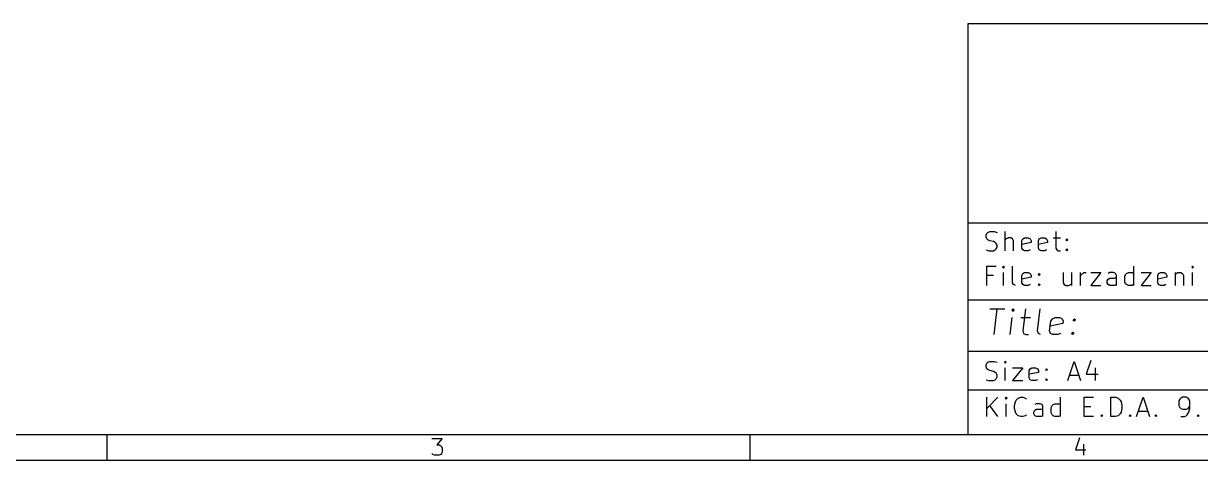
# Model space of a CAD drawing. Extents: x 10 to 287, y -200 to -10.
# Drawn here: x 103.5 to 195.1, y -200 to -166 of the extents above; entities that cross this region are included whole.
import ezdxf

# ---------------------------------------------------------------- set-up
doc = ezdxf.new("R2010")
doc.units = 0
doc.layers.add('BLACK', color=7, linetype='CONTINUOUS')

msp = doc.modelspace()

# ---------------------------------------------------------------- linework, layer by layer
at = {"layer": 'BLACK', "linetype": 'CONTINUOUS'}
for p, q in [((177.0022, -166.0072), (285.0022, -166.0072)), ((177.0022, -198.0072), (177.0022, -166.0072)), ((177.0022, -181.5072), (285.0022, -181.5072)), ((178.529455, -182.264757), (178.672312, -182.193328)), ((178.672312, -182.193328), (179.029455, -182.193328)), ((179.029455, -182.193328), (179.243741, -182.264757)), ((179.886597, -183.693328), (179.886597, -182.193328)), ((183.815168, -182.193328), (183.815168, -183.479042)), ((178.386598, -182.479042), (178.458026, -182.336185)), ((178.386598, -182.6219), (178.386598, -182.479042)), ((178.458026, -182.764757), (178.386598, -182.6219)), ((178.458026, -182.336185), (178.529455, -182.264757)), ((178.529455, -182.836185), (178.458026, -182.764757)), ((178.672312, -182.907614), (178.529455, -182.836185)), ((178.958026, -182.979042), (178.672312, -182.907614)), ((179.100884, -183.050471), (178.958026, -182.979042)), ((179.172312, -183.1219), (179.100884, -183.050471)), ((179.958026, -182.764757), (179.886597, -182.836185)), ((180.100883, -182.693328), (179.958026, -182.764757)), ((180.315169, -182.693328), (180.100883, -182.693328)), ((180.458026, -182.764757), (180.315169, -182.693328)), ((180.529455, -182.907614), (180.458026, -182.764757)), ((180.529455, -183.693328), (180.529455, -182.907614)), ((181.172312, -182.907614), (181.24374, -182.764757)), ((181.172312, -183.479042), (181.172312, -182.907614)), ((181.886598, -183.050471), (181.172312, -183.193328)), ((181.24374, -182.764757), (181.386598, -182.693328)), ((181.386598, -182.693328), (181.672312, -182.693328)), ((181.672312, -182.693328), (181.815169, -182.764757)), ((181.815169, -182.764757), (181.886598, -182.907614)), ((181.886598, -182.907614), (181.886598, -183.050471)), ((182.458026, -182.907614), (182.529454, -182.764757)), ((182.458026, -183.479042), (182.458026, -182.907614)), ((183.172312, -183.050471), (182.458026, -183.193328)), ((182.529454, -182.764757), (182.672312, -182.693328)), ((182.672312, -182.693328), (182.958026, -182.693328)), ((182.958026, -182.693328), (183.100883, -182.764757)), ((183.100883, -182.764757), (183.172312, -182.907614)), ((183.172312, -182.907614), (183.172312, -183.050471)), ((183.600883, -182.693328), (184.172311, -182.693328)), ((184.600883, -182.836185), (184.672311, -182.764757)), ((184.672311, -182.907614), (184.600883, -182.836185)), ((184.672311, -182.764757), (184.74374, -182.836185)), ((184.672311, -182.764757), (184.672311, -182.907614)), ((184.74374, -182.836185), (184.672311, -182.907614)), ((178.386598, -183.6219), (178.600884, -183.693328)), ((178.600884, -183.693328), (178.958026, -183.693328)), ((178.958026, -183.693328), (179.100884, -183.6219)), ((179.100884, -183.6219), (179.172312, -183.550471)), ((179.243741, -183.264757), (179.172312, -183.1219)), ((179.172312, -183.550471), (179.243741, -183.407614)), ((179.243741, -183.407614), (179.243741, -183.264757)), ((181.24374, -183.6219), (181.172312, -183.479042)), ((181.386598, -183.693328), (181.24374, -183.6219)), ((181.672312, -183.693328), (181.386598, -183.693328)), ((181.815169, -183.6219), (181.672312, -183.693328)), ((182.529454, -183.6219), (182.458026, -183.479042)), ((182.672312, -183.693328), (182.529454, -183.6219)), ((182.958026, -183.693328), (182.672312, -183.693328)), ((183.100883, -183.6219), (182.958026, -183.693328)), ((183.815168, -183.479042), (183.886597, -183.6219)), ((183.886597, -183.6219), (184.029454, -183.693328)), ((184.029454, -183.693328), (184.172311, -183.693328)), ((184.600883, -183.6219), (184.672311, -183.550471)), ((184.672311, -183.693328), (184.600883, -183.6219)), ((184.672311, -183.550471), (184.74374, -183.6219)), ((184.672311, -183.550471), (184.672311, -183.693328)), ((184.74374, -183.6219), (184.672311, -183.693328)), ((178.458026, -186.393328), (178.458026, -184.893328)), ((178.458026, -184.893328), (179.172312, -184.893328)), ((179.74374, -184.893328), (179.672312, -184.964757)), ((179.815169, -184.964757), (179.74374, -184.893328)), ((179.74374, -184.893328), (179.74374, -185.036185)), ((180.458026, -186.179042), (180.458026, -184.893328)), ((189.886598, -186.393328), (189.886598, -184.893328)), ((194.458026, -184.893328), (194.386598, -184.964757)), ((194.529455, -184.964757), (194.458026, -184.893328)), ((194.458026, -184.893328), (194.458026, -185.036185)), ((178.958026, -185.607614), (178.458026, -185.607614)), ((179.672312, -184.964757), (179.74374, -185.036185)), ((179.74374, -185.036185), (179.815169, -184.964757)), ((179.74374, -186.393328), (179.74374, -185.393328)), ((181.172312, -185.607614), (181.24374, -185.464757)), ((181.172312, -186.179042), (181.172312, -185.607614)), ((181.886598, -185.750471), (181.172312, -185.893328)), ((181.24374, -185.464757), (181.386598, -185.393328)), ((181.386598, -185.393328), (181.672312, -185.393328)), ((181.672312, -185.393328), (181.815169, -185.464757)), ((181.815169, -185.464757), (181.886598, -185.607614)), ((181.886598, -185.607614), (181.886598, -185.750471)), ((182.458026, -185.536185), (182.529454, -185.464757)), ((182.529454, -185.607614), (182.458026, -185.536185)), ((182.529454, -185.464757), (182.600883, -185.536185)), ((182.529454, -185.464757), (182.529454, -185.607614)), ((182.600883, -185.536185), (182.529454, -185.607614)), ((184.386597, -185.393328), (184.386597, -186.179042)), ((185.029455, -185.393328), (185.029455, -186.393328)), ((185.74374, -186.393328), (185.74374, -185.393328)), ((185.74374, -185.679042), (185.815169, -185.536185)), ((185.815169, -185.536185), (185.886598, -185.464757)), ((185.886598, -185.464757), (186.029455, -185.393328)), ((186.029455, -185.393328), (186.172312, -185.393328)), ((186.529454, -185.393328), (187.315169, -185.393328)), ((187.315169, -185.393328), (186.529454, -186.393328)), ((188.029455, -185.393328), (187.886597, -185.464757)), ((187.886597, -185.893328), (188.029455, -185.8219)), ((188.315169, -185.393328), (188.029455, -185.393328)), ((188.029455, -185.8219), (188.386597, -185.8219)), ((188.458026, -185.464757), (188.315169, -185.393328)), ((188.386597, -185.8219), (188.529455, -185.750471)), ((188.529455, -185.607614), (188.458026, -185.464757)), ((188.529455, -186.393328), (188.529455, -185.607614)), ((189.172312, -185.679042), (189.24374, -185.536185)), ((189.172312, -186.107614), (189.172312, -185.679042)), ((189.24374, -185.536185), (189.315169, -185.464757)), ((189.315169, -185.464757), (189.458026, -185.393328)), ((189.458026, -185.393328), (189.74374, -185.393328)), ((189.74374, -185.393328), (189.886598, -185.464757)), ((190.458026, -185.393328), (191.243741, -185.393328)), ((191.243741, -185.393328), (190.458026, -186.393328)), ((191.743741, -185.607614), (191.815169, -185.464757)), ((191.743741, -186.179042), (191.743741, -185.607614)), ((192.458027, -185.750471), (191.743741, -185.893328)), ((191.815169, -185.464757), (191.958027, -185.393328)), ((191.958027, -185.393328), (192.243741, -185.393328)), ((192.243741, -185.393328), (192.386598, -185.464757)), ((192.386598, -185.464757), (192.458027, -185.607614)), ((192.458027, -185.607614), (192.458027, -185.750471)), ((193.100883, -185.393328), (193.100883, -186.393328)), ((193.100883, -185.536185), (193.172312, -185.464757)), ((193.172312, -185.464757), (193.315169, -185.393328)), ((193.315169, -185.393328), (193.529455, -185.393328)), ((193.529455, -185.393328), (193.672312, -185.464757)), ((193.672312, -185.464757), (193.743741, -185.607614)), ((193.743741, -185.607614), (193.743741, -186.393328)), ((194.386598, -184.964757), (194.458026, -185.036185)), ((194.458026, -185.036185), (194.529455, -184.964757)), ((194.458026, -186.393328), (194.458026, -185.393328)), ((180.529455, -186.3219), (180.458026, -186.179042)), ((180.672312, -186.393328), (180.529455, -186.3219)), ((181.24374, -186.3219), (181.172312, -186.179042)), ((181.386598, -186.393328), (181.24374, -186.3219)), ((181.672312, -186.393328), (181.386598, -186.393328)), ((181.815169, -186.3219), (181.672312, -186.393328)), ((182.458026, -186.3219), (182.529454, -186.250471)), ((182.529454, -186.393328), (182.458026, -186.3219)), ((182.529454, -186.250471), (182.600883, -186.3219)), ((182.529454, -186.250471), (182.529454, -186.393328)), ((182.600883, -186.3219), (182.529454, -186.393328)), ((184.386597, -186.179042), (184.458026, -186.3219)), ((184.458026, -186.3219), (184.600883, -186.393328)), ((184.600883, -186.393328), (184.815169, -186.393328)), ((184.815169, -186.393328), (184.958026, -186.3219)), ((184.958026, -186.3219), (185.029455, -186.250471)), ((186.529454, -186.393328), (187.315169, -186.393328)), ((187.815169, -186.036185), (187.886597, -185.893328)), ((187.815169, -186.179042), (187.815169, -186.036185)), ((187.886597, -186.3219), (187.815169, -186.179042)), ((188.029455, -186.393328), (187.886597, -186.3219)), ((188.386597, -186.393328), (188.029455, -186.393328)), ((188.529455, -186.3219), (188.386597, -186.393328)), ((189.24374, -186.250471), (189.172312, -186.107614)), ((189.315169, -186.3219), (189.24374, -186.250471)), ((189.458026, -186.393328), (189.315169, -186.3219)), ((189.74374, -186.393328), (189.458026, -186.393328)), ((189.886598, -186.3219), (189.74374, -186.393328)), ((190.458026, -186.393328), (191.243741, -186.393328)), ((191.815169, -186.3219), (191.743741, -186.179042)), ((191.958027, -186.393328), (191.815169, -186.3219)), ((192.243741, -186.393328), (191.958027, -186.393328)), ((192.386598, -186.3219), (192.243741, -186.393328)), ((177.0022, -187.5072), (285.0022, -187.5072)), ((178.693928, -188.211638), (179.836785, -188.211638)), ((179.015357, -190.211638), (179.265357, -188.211638)), ((180.503452, -188.211638), (180.396309, -188.306876)), ((180.396309, -188.306876), (180.479643, -188.402114)), ((180.503452, -188.211638), (180.479643, -188.402114)), ((180.479643, -188.402114), (180.586786, -188.306876)), ((180.586786, -188.306876), (180.503452, -188.211638)), ((181.455833, -188.211638), (181.241548, -189.925923)), ((182.384405, -189.925923), (182.59869, -188.211638)), ((180.253452, -190.211638), (180.420119, -188.878304)), ((181.086786, -188.878304), (181.84869, -188.878304)), ((183.336785, -189.925923), (183.432024, -189.164019)), ((184.360595, -189.354495), (183.384404, -189.544971)), ((183.432024, -189.164019), (183.551071, -188.973542)), ((183.551071, -188.973542), (183.753452, -188.878304)), ((183.753452, -188.878304), (184.134404, -188.878304)), ((184.134404, -188.878304), (184.312976, -188.973542)), ((184.312976, -188.973542), (184.384404, -189.164019)), ((184.384404, -189.164019), (184.360595, -189.354495)), ((185.158214, -189.06878), (185.265357, -188.973542)), ((185.241548, -189.164019), (185.158214, -189.06878)), ((185.265357, -188.973542), (185.241548, -189.164019)), ((185.34869, -189.06878), (185.241548, -189.164019)), ((185.265357, -188.973542), (185.34869, -189.06878)), ((181.241548, -189.925923), (181.312976, -190.1164)), ((181.312976, -190.1164), (181.491548, -190.211638)), ((181.491548, -190.211638), (181.682024, -190.211638)), ((182.455833, -190.1164), (182.384405, -189.925923)), ((182.634405, -190.211638), (182.455833, -190.1164)), ((183.408214, -190.1164), (183.336785, -189.925923)), ((183.586785, -190.211638), (183.408214, -190.1164)), ((183.967738, -190.211638), (183.586785, -190.211638)), ((184.170119, -190.1164), (183.967738, -190.211638)), ((185.027262, -190.1164), (185.134405, -190.021161)), ((185.110595, -190.211638), (185.027262, -190.1164)), ((185.134405, -190.021161), (185.110595, -190.211638)), ((185.217738, -190.1164), (185.110595, -190.211638)), ((185.134405, -190.021161), (185.217738, -190.1164)), ((177.0022, -191.5072), (285.0022, -191.5072)), ((186.529455, -192.2219), (186.172312, -193.293328)), ((178.386598, -192.579042), (178.458026, -192.436185)), ((178.386598, -192.7219), (178.386598, -192.579042)), ((178.458026, -192.864757), (178.386598, -192.7219)), ((178.458026, -192.436185), (178.529455, -192.364757)), ((178.529455, -192.936185), (178.458026, -192.864757)), ((178.529455, -192.364757), (178.672312, -192.293328)), ((178.672312, -193.007614), (178.529455, -192.936185)), ((178.672312, -192.293328), (179.029455, -192.293328)), ((178.958026, -193.079042), (178.672312, -193.007614)), ((179.100884, -193.150471), (178.958026, -193.079042)), ((179.029455, -192.293328), (179.243741, -192.364757)), ((179.172312, -193.2219), (179.100884, -193.150471)), ((179.886597, -192.293328), (179.815169, -192.364757)), ((179.815169, -192.364757), (179.886597, -192.436185)), ((179.958026, -192.364757), (179.886597, -192.293328)), ((179.886597, -192.293328), (179.886597, -192.436185)), ((179.886597, -192.436185), (179.958026, -192.364757)), ((179.886597, -193.793328), (179.886597, -192.793328)), ((180.458026, -192.793328), (181.243741, -192.793328)), ((181.243741, -192.793328), (180.458026, -193.793328)), ((181.743741, -193.007614), (181.815169, -192.864757)), ((181.743741, -193.579042), (181.743741, -193.007614)), ((182.458027, -193.150471), (181.743741, -193.293328)), ((181.815169, -192.864757), (181.958027, -192.793328)), ((181.958027, -192.793328), (182.243741, -192.793328)), ((182.243741, -192.793328), (182.386598, -192.864757)), ((182.386598, -192.864757), (182.458027, -193.007614)), ((182.458027, -193.007614), (182.458027, -193.150471)), ((183.029455, -192.936185), (183.100883, -192.864757)), ((183.100883, -193.007614), (183.029455, -192.936185)), ((183.100883, -192.864757), (183.172312, -192.936185)), ((183.100883, -192.864757), (183.100883, -193.007614)), ((183.172312, -192.936185), (183.100883, -193.007614)), ((184.743741, -193.793328), (185.243741, -192.293328)), ((185.243741, -192.293328), (185.743741, -193.793328)), ((186.886598, -192.793328), (186.886598, -193.793328)), ((178.386598, -193.7219), (178.600884, -193.793328)), ((178.600884, -193.793328), (178.958026, -193.793328)), ((178.958026, -193.793328), (179.100884, -193.7219)), ((179.100884, -193.7219), (179.172312, -193.650471)), ((179.243741, -193.364757), (179.172312, -193.2219)), ((179.172312, -193.650471), (179.243741, -193.507614)), ((179.243741, -193.507614), (179.243741, -193.364757)), ((180.458026, -193.793328), (181.243741, -193.793328)), ((181.815169, -193.7219), (181.743741, -193.579042)), ((181.958027, -193.793328), (181.815169, -193.7219)), ((182.243741, -193.793328), (181.958027, -193.793328)), ((182.386598, -193.7219), (182.243741, -193.793328)), ((183.029455, -193.7219), (183.100883, -193.650471)), ((183.100883, -193.793328), (183.029455, -193.7219)), ((183.100883, -193.650471), (183.172312, -193.7219)), ((183.100883, -193.650471), (183.100883, -193.793328)), ((183.172312, -193.7219), (183.100883, -193.793328)), ((184.886598, -193.364757), (185.600884, -193.364757)), ((186.172312, -193.293328), (187.100883, -193.293328)), ((177.0022, -194.5072), (285.0022, -194.5072)), ((178.458026, -196.593328), (178.458026, -195.093328)), ((179.315169, -195.093328), (178.458026, -195.950471)), ((179.315169, -196.593328), (178.672312, -195.736185)), ((179.958026, -195.093328), (179.886598, -195.164757)), ((179.886598, -195.164757), (179.958026, -195.236185)), ((180.029455, -195.164757), (179.958026, -195.093328)), ((179.958026, -195.093328), (179.958026, -195.236185)), ((179.958026, -195.236185), (180.029455, -195.164757)), ((179.958026, -196.593328), (179.958026, -195.593328)), ((180.600884, -195.736185), (180.672312, -195.450471)), ((180.600884, -195.950471), (180.600884, -195.736185)), ((180.672312, -195.450471), (180.743741, -195.307614)), ((180.743741, -195.307614), (180.886598, -195.164757)), ((180.886598, -195.164757), (181.100884, -195.093328)), ((181.100884, -195.093328), (181.243741, -195.093328)), ((181.243741, -195.093328), (181.458027, -195.164757)), ((181.458027, -195.164757), (181.529455, -195.236185)), ((182.31517, -195.593328), (182.172312, -195.664757)), ((182.600884, -195.593328), (182.31517, -195.593328)), ((182.743741, -195.664757), (182.600884, -195.593328)), ((182.81517, -195.807614), (182.743741, -195.664757)), ((182.81517, -196.593328), (182.81517, -195.807614)), ((183.458027, -195.879042), (183.529455, -195.736185)), ((183.458027, -196.307614), (183.458027, -195.879042)), ((183.529455, -195.736185), (183.600884, -195.664757)), ((183.600884, -195.664757), (183.743741, -195.593328)), ((183.743741, -195.593328), (184.029455, -195.593328)), ((184.029455, -195.593328), (184.172313, -195.664757)), ((184.172313, -196.593328), (184.172313, -195.093328)), ((186.029455, -196.593328), (186.029455, -195.093328)), ((186.029455, -195.093328), (186.743741, -195.093328)), ((186.029455, -195.807614), (186.529455, -195.807614)), ((188.100884, -196.593328), (188.100884, -195.093328)), ((188.100884, -195.093328), (188.458027, -195.093328)), ((188.458027, -195.093328), (188.672313, -195.164757)), ((188.672313, -195.164757), (188.81517, -195.307614)), ((188.81517, -195.307614), (188.886599, -195.450471)), ((188.886599, -195.450471), (188.958027, -195.736185)), ((188.958027, -195.736185), (188.958027, -195.950471)), ((190.100885, -196.593328), (190.600885, -195.093328)), ((190.600885, -195.093328), (191.100885, -196.593328)), ((193.458027, -195.236185), (193.386599, -195.379042)), ((193.386599, -195.379042), (193.386599, -195.736185)), ((193.386599, -195.736185), (193.458027, -195.879042)), ((193.529456, -195.164757), (193.458027, -195.236185)), ((193.458027, -195.879042), (193.529456, -195.950471)), ((193.672313, -195.093328), (193.529456, -195.164757)), ((193.958027, -195.093328), (193.672313, -195.093328)), ((194.100885, -195.164757), (193.958027, -195.093328)), ((194.172313, -195.236185), (194.100885, -195.164757)), ((194.100885, -195.950471), (194.172313, -195.879042)), ((194.243742, -195.379042), (194.172313, -195.236185)), ((194.172313, -195.879042), (194.243742, -195.736185)), ((194.243742, -195.950471), (194.243742, -195.379042)), ((180.672312, -196.236185), (180.600884, -195.950471)), ((180.743741, -196.379042), (180.672312, -196.236185)), ((180.886598, -196.5219), (180.743741, -196.379042)), ((181.100884, -196.593328), (180.886598, -196.5219)), ((181.243741, -196.593328), (181.100884, -196.593328)), ((181.458027, -196.5219), (181.243741, -196.593328)), ((181.529455, -196.450471), (181.458027, -196.5219)), ((182.100884, -196.236185), (182.172312, -196.093328)), ((182.100884, -196.379042), (182.100884, -196.236185)), ((182.172312, -196.5219), (182.100884, -196.379042)), ((182.172312, -196.093328), (182.31517, -196.0219)), ((182.31517, -196.593328), (182.172312, -196.5219)), ((182.31517, -196.0219), (182.672312, -196.0219)), ((182.672312, -196.593328), (182.31517, -196.593328)), ((182.672312, -196.0219), (182.81517, -195.950471)), ((182.81517, -196.5219), (182.672312, -196.593328)), ((183.529455, -196.450471), (183.458027, -196.307614)), ((183.600884, -196.5219), (183.529455, -196.450471)), ((183.743741, -196.593328), (183.600884, -196.5219)), ((184.029455, -196.593328), (183.743741, -196.593328)), ((184.172313, -196.5219), (184.029455, -196.593328)), ((186.743741, -196.593328), (186.029455, -196.593328)), ((187.31517, -196.5219), (187.386598, -196.450471)), ((187.386598, -196.593328), (187.31517, -196.5219)), ((187.386598, -196.450471), (187.458027, -196.5219)), ((187.386598, -196.450471), (187.386598, -196.593328)), ((187.458027, -196.5219), (187.386598, -196.593328)), ((188.458027, -196.593328), (188.100884, -196.593328)), ((188.672313, -196.5219), (188.458027, -196.593328)), ((188.81517, -196.379042), (188.672313, -196.5219)), ((188.886599, -196.236185), (188.81517, -196.379042)), ((188.958027, -195.950471), (188.886599, -196.236185)), ((189.529456, -196.5219), (189.600884, -196.450471)), ((189.600884, -196.593328), (189.529456, -196.5219)), ((189.600884, -196.450471), (189.672313, -196.5219)), ((189.600884, -196.450471), (189.600884, -196.593328)), ((189.672313, -196.5219), (189.600884, -196.593328)), ((190.243742, -196.164757), (190.958028, -196.164757)), ((191.529456, -196.5219), (191.600884, -196.450471)), ((191.600884, -196.593328), (191.529456, -196.5219)), ((191.600884, -196.450471), (191.672313, -196.5219)), ((191.600884, -196.450471), (191.600884, -196.593328)), ((191.672313, -196.5219), (191.600884, -196.593328)), ((193.529456, -195.950471), (193.672313, -196.0219)), ((193.529456, -196.593328), (193.81517, -196.593328)), ((193.672313, -196.0219), (193.958027, -196.0219)), ((193.81517, -196.593328), (193.958027, -196.5219)), ((193.958027, -196.0219), (194.100885, -195.950471)), ((193.958027, -196.5219), (194.029456, -196.450471)), ((194.029456, -196.450471), (194.172313, -196.236185)), ((194.172313, -196.236185), (194.243742, -195.950471)), ((194.81517, -196.5219), (194.886598, -196.450471)), ((194.886598, -196.593328), (194.81517, -196.5219)), ((194.886598, -196.450471), (194.958027, -196.5219)), ((194.886598, -196.450471), (194.886598, -196.593328)), ((194.958027, -196.5219), (194.886598, -196.593328)), ((285.0022, -198.0072), (12, -198.0072)), ((110, -198.0072), (110, -200.0072)), ((135.284398, -198.300804), (136.08916, -198.300804)), ((136.08916, -198.300804), (135.655826, -198.796042)), ((160, -198.0072), (160, -200.0072)), ((285.0022, -198.0072), (177.0022, -198.0072)), ((185.655826, -198.2389), (185.346303, -199.167471)), ((135.346303, -199.5389), (135.284398, -199.476995)), ((135.470112, -199.600804), (135.346303, -199.5389)), ((135.655826, -198.796042), (135.841541, -198.796042)), ((135.841541, -198.796042), (135.96535, -198.857947)), ((135.96535, -199.5389), (135.841541, -199.600804)), ((135.96535, -198.857947), (136.027255, -198.919852)), ((136.027255, -199.476995), (135.96535, -199.5389)), ((136.027255, -198.919852), (136.08916, -199.043661)), ((136.08916, -199.353185), (136.027255, -199.476995)), ((136.08916, -199.043661), (136.08916, -199.353185)), ((185.346303, -199.167471), (186.151064, -199.167471)), ((185.96535, -198.734138), (185.96535, -199.600804)), ((287.0022, -200.0072), (10, -200.0072)), ((135.841541, -199.600804), (135.470112, -199.600804))]:
    msp.add_line(p, q, dxfattribs=at)

doc.saveas('drawing.dxf')
